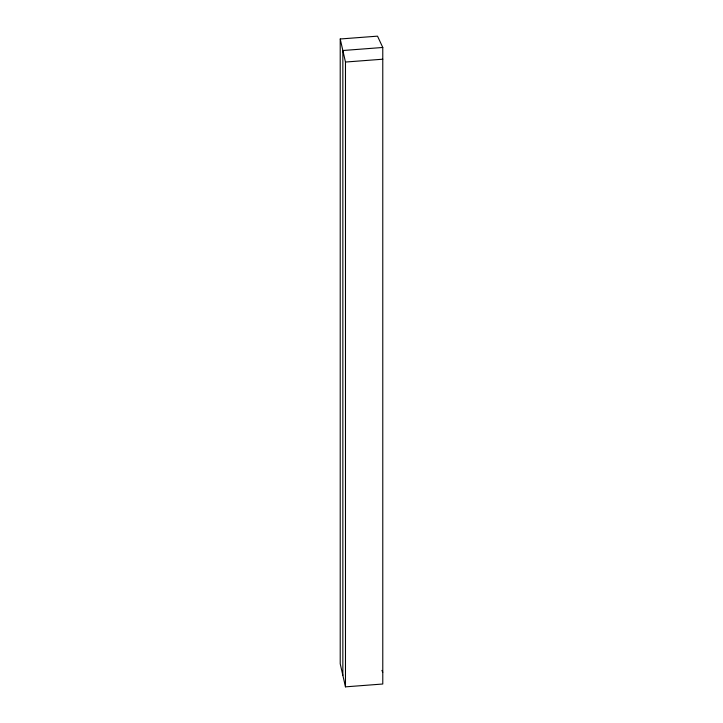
<?xml version="1.0" encoding="UTF-8"?>
<svg xmlns="http://www.w3.org/2000/svg" width="723" height="723" viewBox="0 0 723 723"><rect width="100%" height="100%" fill="white"/><g stroke="black" fill="none" stroke-linecap="round" stroke-linejoin="round"><path stroke-width="1.08" d="M340.217 38.988L377.523 36.15L382.774 47.474L382.783 684.012L345.477 686.85L340.217 663.795L340.217 38.988L345.477 62.042L345.477 686.85M382.774 47.474L342.847 50.511L342.847 675.327M345.477 62.042L382.783 59.205M381.907 670.402L382.774 672.291"/></g></svg>
